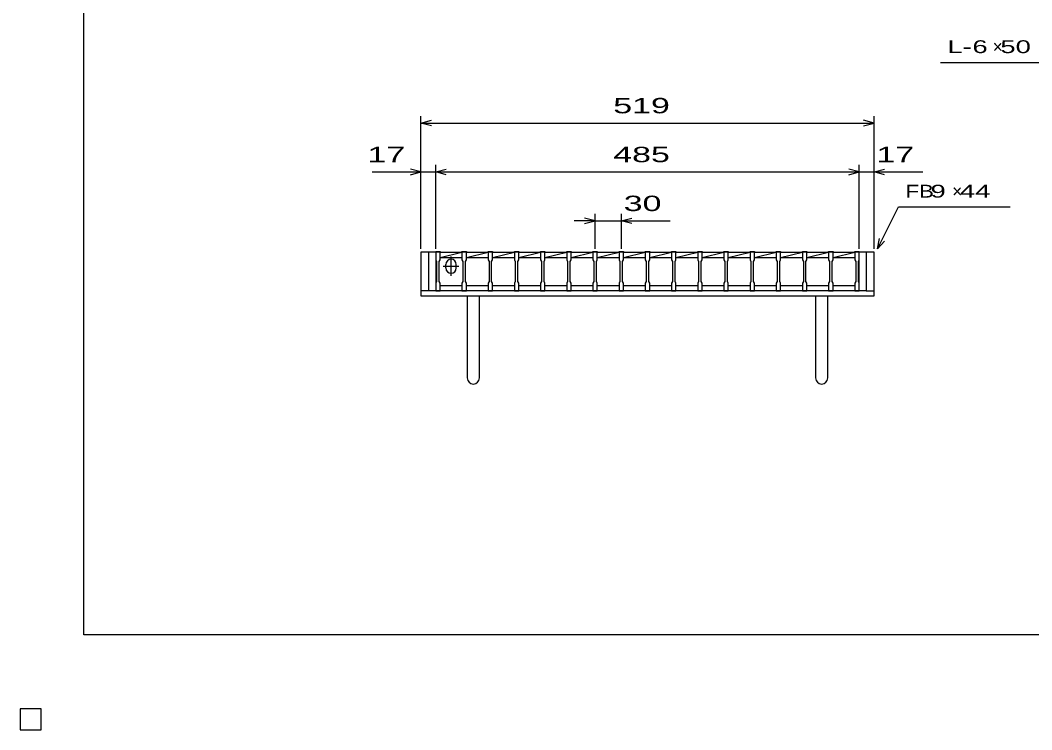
# Model space of a CAD drawing. Units: millimetres, scale not verified. Extents: x -1456 to 1385, y -1026 to 843.
# Drawn here: x -1456 to -297, y -1026 to -213 of the extents above; entities that cross this region are included whole.
import ezdxf
from ezdxf.enums import TextEntityAlignment as Align

# ---------------------------------------------------------------- set-up
doc = ezdxf.new("R2010")
doc.units = ezdxf.units.MM
doc.header["$LTSCALE"] = 8
for name, color, linetype, lineweight in [('0_2', 150, 'Continuous', 25), ('16', 3, 'Continuous', 25), ('19', 6, 'Continuous', 25), ('22', 4, 'Continuous', 25), ('24', 2, 'Continuous', 25), ('32', 4, 'Continuous', 25)]:
    doc.layers.add(name, color=color, linetype=linetype, lineweight=lineweight)
doc.styles.add('ベクトル', font='')
doc.styles.get('ベクトル').set_extended_font_data('ベクトル')

msp = doc.modelspace()

# ---------------------------------------------------------------- linework, layer by layer
at = {"layer": '0_2'}
for p, q in [((-1383.2, -917.2), (-1383.2, 842.8)), ((1384.8, -917.2), (-1383.2, -917.2)), ((-1432, -1002), (-1456, -1002)), ((-1456, -1002), (-1456, -1026)), ((-1432, -1002), (-1456, -1002)), ((-1456, -1002), (-1456, -1026)), ((-1432, -1002), (-1456, -1002)), ((-1456, -1002), (-1456, -1026)), ((-1432, -1002), (-1456, -1002)), ((-1456, -1002), (-1456, -1026)), ((-1432, -1002), (-1456, -1002)), ((-1456, -1002), (-1456, -1026)), ((-1432, -1026), (-1432, -1002)), ((-1432, -1026), (-1432, -1002)), ((-1432, -1026), (-1432, -1002)), ((-1432, -1026), (-1432, -1002)), ((-1432, -1026), (-1432, -1002)), ((-1456, -1026), (-1432, -1026)), ((-1456, -1026), (-1432, -1026)), ((-1456, -1026), (-1432, -1026)), ((-1456, -1026), (-1432, -1026)), ((-1456, -1026), (-1432, -1026))]:
    msp.add_line(p, q, dxfattribs=at)
at = {"layer": '16'}
for p, q in [((-980, -479), (-980, -478.3)), ((-980, -478.3), (-975, -478.3)), ((-980, -479), (-980, -487.5)), ((-975, -479), (-980, -479)), ((-980, -479), (-980, -517)), ((-975, -478.3), (-975, -479)), ((-975, -487.5), (-975, -479)), ((-975, -479), (-950, -479)), ((-975, -485), (-950, -479)), ((-975, -485), (-950, -485)), ((-962.5, -506), (-962.5, -484)), ((-950, -479), (-950, -478.3)), ((-950, -478.3), (-945, -478.3)), ((-950, -479), (-950, -487.5)), ((-945, -479), (-950, -479)), ((-945, -478.3), (-945, -479)), ((-945, -487.5), (-945, -479)), ((-945, -479), (-920, -479)), ((-945, -485), (-920, -479)), ((-945, -485), (-920, -485)), ((-920, -479), (-920, -478.3)), ((-920, -478.3), (-915, -478.3)), ((-920, -479), (-920, -487.5)), ((-915, -479), (-920, -479)), ((-915, -478.3), (-915, -479)), ((-915, -487.5), (-915, -479)), ((-915, -479), (-890, -479)), ((-915, -485), (-890, -479)), ((-915, -485), (-890, -485)), ((-890, -479), (-890, -478.3)), ((-890, -478.3), (-885, -478.3)), ((-890, -479), (-890, -487.5)), ((-885, -479), (-890, -479)), ((-885, -478.3), (-885, -479)), ((-885, -487.5), (-885, -479)), ((-885, -479), (-860, -479)), ((-885, -485), (-860, -479)), ((-885, -485), (-860, -485)), ((-860, -479), (-860, -478.3)), ((-860, -478.3), (-855, -478.3)), ((-860, -479), (-860, -487.5)), ((-855, -479), (-860, -479)), ((-855, -478.3), (-855, -479)), ((-855, -487.5), (-855, -479)), ((-855, -479), (-830, -479)), ((-855, -485), (-830, -479)), ((-855, -485), (-830, -485)), ((-830, -479), (-830, -478.3)), ((-830, -478.3), (-825, -478.3)), ((-830, -479), (-830, -487.5)), ((-825, -479), (-830, -479)), ((-825, -478.3), (-825, -479)), ((-825, -487.5), (-825, -479)), ((-825, -479), (-800, -479)), ((-825, -485), (-800, -479)), ((-825, -485), (-800, -485)), ((-800, -479), (-800, -478.3)), ((-800, -478.3), (-795, -478.3)), ((-800, -479), (-800, -487.5)), ((-795, -479), (-800, -479)), ((-795, -478.3), (-795, -479)), ((-795, -487.5), (-795, -479)), ((-795, -479), (-770, -479)), ((-795, -485), (-770, -479)), ((-795, -485), (-770, -485)), ((-770, -479), (-770, -478.3)), ((-770, -478.3), (-765, -478.3)), ((-770, -479), (-770, -487.5)), ((-765, -479), (-770, -479)), ((-765, -478.3), (-765, -479)), ((-765, -487.5), (-765, -479)), ((-765, -479), (-740, -479)), ((-765, -485), (-740, -479)), ((-765, -485), (-740, -485)), ((-740, -479), (-740, -478.3)), ((-740, -478.3), (-735, -478.3)), ((-740, -479), (-740, -487.5)), ((-735, -479), (-740, -479)), ((-735, -478.3), (-735, -479)), ((-735, -487.5), (-735, -479)), ((-735, -479), (-710, -479)), ((-735, -485), (-710, -479)), ((-735, -485), (-710, -485)), ((-710, -479), (-710, -478.3)), ((-710, -478.3), (-705, -478.3)), ((-710, -479), (-710, -487.5)), ((-705, -479), (-710, -479)), ((-705, -478.3), (-705, -479)), ((-705, -487.5), (-705, -479)), ((-705, -479), (-680, -479)), ((-705, -485), (-680, -479)), ((-705, -485), (-680, -485)), ((-680, -479), (-680, -478.3)), ((-680, -478.3), (-675, -478.3)), ((-680, -479), (-680, -487.5)), ((-675, -479), (-680, -479)), ((-675, -478.3), (-675, -479)), ((-675, -487.5), (-675, -479)), ((-675, -479), (-650, -479)), ((-675, -485), (-650, -479)), ((-675, -485), (-650, -485)), ((-650, -479), (-650, -478.3)), ((-650, -478.3), (-645, -478.3)), ((-650, -479), (-650, -487.5)), ((-645, -479), (-650, -479)), ((-645, -478.3), (-645, -479)), ((-645, -487.5), (-645, -479)), ((-645, -479), (-620, -479)), ((-645, -485), (-620, -479)), ((-645, -485), (-620, -485)), ((-620, -479), (-620, -478.3)), ((-620, -478.3), (-615, -478.3)), ((-620, -479), (-620, -487.5)), ((-615, -479), (-620, -479)), ((-615, -478.3), (-615, -479)), ((-615, -487.5), (-615, -479)), ((-615, -479), (-590, -479)), ((-615, -485), (-590, -479)), ((-615, -485), (-590, -485)), ((-590, -479), (-590, -478.3)), ((-590, -478.3), (-585, -478.3)), ((-590, -479), (-590, -487.5)), ((-585, -479), (-590, -479)), ((-585, -478.3), (-585, -479)), ((-585, -487.5), (-585, -479)), ((-585, -479), (-560, -479)), ((-585, -485), (-560, -479)), ((-585, -485), (-560, -485)), ((-560, -479), (-560, -478.3)), ((-560, -478.3), (-555, -478.3)), ((-560, -479), (-560, -487.5)), ((-555, -479), (-560, -479)), ((-555, -478.3), (-555, -479)), ((-555, -487.5), (-555, -479)), ((-555, -479), (-530, -479)), ((-555, -485), (-530, -479)), ((-555, -485), (-530, -485)), ((-530, -479), (-530, -478.3)), ((-530, -478.3), (-525, -478.3)), ((-530, -479), (-530, -487.5)), ((-525, -479), (-530, -479)), ((-525, -478.3), (-525, -479)), ((-525, -487.5), (-525, -479)), ((-525, -479), (-500, -479)), ((-525, -485), (-500, -479)), ((-525, -485), (-500, -485)), ((-500, -479), (-500, -478.3)), ((-500, -478.3), (-495, -478.3)), ((-500, -479), (-500, -487.5)), ((-495, -479), (-500, -479)), ((-495, -478.3), (-495, -479)), ((-495, -487.5), (-495, -479)), ((-495, -517), (-495, -479)), ((-980, -487.5), (-979, -489.5)), ((-979, -489.5), (-979, -512.5)), ((-976, -489.5), (-975, -487.5)), ((-976, -512.5), (-976, -489.5)), ((-971.5, -495), (-953.5, -495)), ((-968.5, -497), (-968.5, -493)), ((-956.5, -497), (-956.5, -493)), ((-950, -487.5), (-949, -489.5)), ((-949, -489.5), (-949, -512.5)), ((-946, -489.5), (-945, -487.5)), ((-946, -512.5), (-946, -489.5)), ((-920, -487.5), (-919, -489.5)), ((-919, -489.5), (-919, -512.5)), ((-916, -489.5), (-915, -487.5)), ((-916, -512.5), (-916, -489.5)), ((-890, -487.5), (-889, -489.5)), ((-889, -489.5), (-889, -512.5)), ((-886, -489.5), (-885, -487.5)), ((-886, -512.5), (-886, -489.5)), ((-860, -487.5), (-859, -489.5)), ((-859, -489.5), (-859, -512.5)), ((-856, -489.5), (-855, -487.5)), ((-856, -512.5), (-856, -489.5)), ((-830, -487.5), (-829, -489.5)), ((-829, -489.5), (-829, -512.5)), ((-826, -489.5), (-825, -487.5)), ((-826, -512.5), (-826, -489.5)), ((-800, -487.5), (-799, -489.5)), ((-799, -489.5), (-799, -512.5)), ((-796, -489.5), (-795, -487.5)), ((-796, -512.5), (-796, -489.5)), ((-770, -487.5), (-769, -489.5)), ((-769, -489.5), (-769, -512.5)), ((-766, -489.5), (-765, -487.5)), ((-766, -512.5), (-766, -489.5)), ((-740, -487.5), (-739, -489.5)), ((-739, -489.5), (-739, -512.5)), ((-736, -489.5), (-735, -487.5)), ((-736, -512.5), (-736, -489.5)), ((-710, -487.5), (-709, -489.5)), ((-709, -489.5), (-709, -512.5)), ((-706, -489.5), (-705, -487.5)), ((-706, -512.5), (-706, -489.5)), ((-680, -487.5), (-679, -489.5)), ((-679, -489.5), (-679, -512.5)), ((-676, -489.5), (-675, -487.5)), ((-676, -512.5), (-676, -489.5)), ((-650, -487.5), (-649, -489.5)), ((-649, -489.5), (-649, -512.5)), ((-646, -489.5), (-645, -487.5)), ((-646, -512.5), (-646, -489.5)), ((-620, -487.5), (-619, -489.5)), ((-619, -489.5), (-619, -512.5)), ((-616, -489.5), (-615, -487.5)), ((-616, -512.5), (-616, -489.5)), ((-590, -487.5), (-589, -489.5)), ((-589, -489.5), (-589, -512.5)), ((-586, -489.5), (-585, -487.5)), ((-586, -512.5), (-586, -489.5)), ((-560, -487.5), (-559, -489.5)), ((-559, -489.5), (-559, -512.5)), ((-556, -489.5), (-555, -487.5)), ((-556, -512.5), (-556, -489.5)), ((-530, -487.5), (-529, -489.5)), ((-529, -489.5), (-529, -512.5)), ((-526, -489.5), (-525, -487.5)), ((-526, -512.5), (-526, -489.5)), ((-500, -487.5), (-499, -489.5)), ((-499, -489.5), (-499, -512.5)), ((-496, -489.5), (-495, -487.5)), ((-496, -512.5), (-496, -489.5)), ((-979, -512.5), (-980, -514.5)), ((-980, -514.5), (-980, -523)), ((-975, -514.5), (-976, -512.5)), ((-975, -523), (-975, -514.5)), ((-975, -517), (-950, -517)), ((-949, -512.5), (-950, -514.5)), ((-950, -514.5), (-950, -523)), ((-945, -514.5), (-946, -512.5)), ((-945, -523), (-945, -514.5)), ((-945, -517), (-920, -517)), ((-919, -512.5), (-920, -514.5)), ((-920, -514.5), (-920, -523)), ((-915, -514.5), (-916, -512.5)), ((-915, -523), (-915, -514.5)), ((-915, -517), (-890, -517)), ((-889, -512.5), (-890, -514.5)), ((-890, -514.5), (-890, -523)), ((-885, -514.5), (-886, -512.5)), ((-885, -523), (-885, -514.5)), ((-885, -517), (-860, -517)), ((-859, -512.5), (-860, -514.5)), ((-860, -514.5), (-860, -523)), ((-855, -514.5), (-856, -512.5)), ((-855, -523), (-855, -514.5)), ((-855, -517), (-830, -517)), ((-829, -512.5), (-830, -514.5)), ((-830, -514.5), (-830, -523)), ((-825, -514.5), (-826, -512.5)), ((-825, -523), (-825, -514.5)), ((-825, -517), (-800, -517)), ((-799, -512.5), (-800, -514.5)), ((-800, -514.5), (-800, -523)), ((-795, -514.5), (-796, -512.5)), ((-795, -523), (-795, -514.5)), ((-795, -517), (-770, -517)), ((-769, -512.5), (-770, -514.5)), ((-770, -514.5), (-770, -523)), ((-765, -514.5), (-766, -512.5)), ((-765, -523), (-765, -514.5)), ((-765, -517), (-740, -517)), ((-739, -512.5), (-740, -514.5)), ((-740, -514.5), (-740, -523)), ((-735, -514.5), (-736, -512.5)), ((-735, -523), (-735, -514.5)), ((-735, -517), (-710, -517)), ((-709, -512.5), (-710, -514.5)), ((-710, -514.5), (-710, -523)), ((-705, -514.5), (-706, -512.5)), ((-705, -523), (-705, -514.5)), ((-705, -517), (-680, -517)), ((-679, -512.5), (-680, -514.5)), ((-680, -514.5), (-680, -523)), ((-675, -514.5), (-676, -512.5)), ((-675, -523), (-675, -514.5)), ((-675, -517), (-650, -517)), ((-649, -512.5), (-650, -514.5)), ((-650, -514.5), (-650, -523)), ((-645, -514.5), (-646, -512.5)), ((-645, -523), (-645, -514.5)), ((-645, -517), (-620, -517)), ((-619, -512.5), (-620, -514.5)), ((-620, -514.5), (-620, -523)), ((-615, -514.5), (-616, -512.5)), ((-615, -523), (-615, -514.5)), ((-615, -517), (-590, -517)), ((-589, -512.5), (-590, -514.5)), ((-590, -514.5), (-590, -523)), ((-585, -514.5), (-586, -512.5)), ((-585, -523), (-585, -514.5)), ((-585, -517), (-560, -517)), ((-559, -512.5), (-560, -514.5)), ((-560, -514.5), (-560, -523)), ((-555, -514.5), (-556, -512.5)), ((-555, -523), (-555, -514.5)), ((-555, -517), (-530, -517)), ((-529, -512.5), (-530, -514.5)), ((-530, -514.5), (-530, -523)), ((-525, -514.5), (-526, -512.5)), ((-525, -523), (-525, -514.5)), ((-525, -517), (-500, -517)), ((-499, -512.5), (-500, -514.5)), ((-500, -514.5), (-500, -523)), ((-495, -514.5), (-496, -512.5)), ((-495, -523), (-495, -514.5)), ((-980, -523), (-975, -523)), ((-950, -523), (-945, -523)), ((-920, -523), (-915, -523)), ((-890, -523), (-885, -523)), ((-860, -523), (-855, -523)), ((-830, -523), (-825, -523)), ((-800, -523), (-795, -523)), ((-770, -523), (-765, -523)), ((-740, -523), (-735, -523)), ((-710, -523), (-705, -523)), ((-680, -523), (-675, -523)), ((-650, -523), (-645, -523)), ((-620, -523), (-615, -523)), ((-590, -523), (-585, -523)), ((-560, -523), (-555, -523)), ((-530, -523), (-525, -523)), ((-500, -523), (-495, -523)), ((-1432, -1002), (-1456, -1002)), ((-1456, -1002), (-1456, -1026)), ((-1432, -1002), (-1456, -1002)), ((-1456, -1002), (-1456, -1026)), ((-1432, -1002), (-1456, -1002)), ((-1456, -1002), (-1456, -1026)), ((-1432, -1002), (-1456, -1002)), ((-1456, -1002), (-1456, -1026)), ((-1432, -1002), (-1456, -1002)), ((-1456, -1002), (-1456, -1026)), ((-1432, -1026), (-1432, -1002)), ((-1432, -1026), (-1432, -1002)), ((-1432, -1026), (-1432, -1002)), ((-1432, -1026), (-1432, -1002)), ((-1432, -1026), (-1432, -1002)), ((-1456, -1026), (-1432, -1026)), ((-1456, -1026), (-1432, -1026)), ((-1456, -1026), (-1432, -1026)), ((-1456, -1026), (-1432, -1026)), ((-1456, -1026), (-1432, -1026))]:
    msp.add_line(p, q, dxfattribs=at)
for centre, start, end in [((-962.5, -493), 0, 180), ((-962.5, -497), 180, 0)]:
    msp.add_arc(centre, 6, start, end, dxfattribs=at)
at = {"layer": '19'}
for p, q in [((-980, -479), (-997, -479)), ((-997, -479), (-997, -529)), ((-988, -523), (-988, -479)), ((-478, -479), (-495, -479)), ((-487, -479), (-487, -523)), ((-478, -529), (-478, -479)), ((-988, -523), (-997, -523)), ((-997, -529), (-478, -529)), ((-487, -523), (-988, -523)), ((-944, -529), (-944, -623)), ((-930, -623), (-930, -529)), ((-545, -529), (-545, -623)), ((-531, -623), (-531, -529)), ((-487, -523), (-478, -523))]:
    msp.add_line(p, q, dxfattribs=at)
for centre in [(-937, -623), (-538, -623)]:
    msp.add_arc(centre, 7, 180, 0, dxfattribs=at)
at = {"layer": '22'}
for p, q in [((-402, -261.5), (-242, -261.5)), ((-997, -475), (-997, -323)), ((-478, -475), (-478, -323)), ((-997, -331), (-985, -327.8)), ((-985, -334.2), (-997, -331)), ((-997, -331), (-478, -331)), ((-478, -331), (-490, -327.8)), ((-490, -334.2), (-478, -331)), ((-997, -475), (-997, -379)), ((-980, -475), (-980, -379)), ((-495, -475), (-495, -379)), ((-478, -475), (-478, -379)), ((-1053, -387), (-997, -387)), ((-997, -387), (-1009, -383.8)), ((-1009, -390.2), (-997, -387)), ((-997, -387), (-980, -387)), ((-980, -387), (-968, -383.8)), ((-968, -390.2), (-980, -387)), ((-980, -387), (-495, -387)), ((-495, -387), (-507, -383.8)), ((-507, -390.2), (-495, -387)), ((-495, -387), (-478, -387)), ((-478, -387), (-466, -383.8)), ((-466, -390.2), (-478, -387)), ((-478, -387), (-422, -387)), ((-474, -475), (-450, -427)), ((-450, -427), (-322, -427)), ((-797.5, -443), (-809.5, -439.8)), ((-797.5, -475), (-797.5, -435)), ((-767.5, -435), (-767.5, -475)), ((-767.5, -443), (-755.5, -439.8)), ((-797.5, -443), (-821.5, -443)), ((-809.5, -446.2), (-797.5, -443)), ((-797.5, -443), (-767.5, -443)), ((-755.5, -446.2), (-767.5, -443)), ((-767.5, -443), (-711.5, -443)), ((-474, -475), (-471.6, -463.32)), ((-474, -475), (-466, -466.2))]:
    msp.add_line(p, q, dxfattribs=at)
at = {"layer": '22', "color": 2}
for p, q in [((-1432, -1002), (-1456, -1002)), ((-1456, -1002), (-1456, -1026)), ((-1432, -1002), (-1456, -1002)), ((-1456, -1002), (-1456, -1026)), ((-1432, -1002), (-1456, -1002)), ((-1456, -1002), (-1456, -1026)), ((-1432, -1026), (-1432, -1002)), ((-1432, -1026), (-1432, -1002)), ((-1432, -1026), (-1432, -1002)), ((-1456, -1026), (-1432, -1026)), ((-1456, -1026), (-1432, -1026)), ((-1456, -1026), (-1432, -1026))]:
    msp.add_line(p, q, dxfattribs=at)
at = {"layer": '24', "color": 4}
for p, q in [((-1432, -1002), (-1456, -1002)), ((-1456, -1002), (-1456, -1026)), ((-1432, -1002), (-1456, -1002)), ((-1456, -1002), (-1456, -1026)), ((-1432, -1002), (-1456, -1002)), ((-1456, -1002), (-1456, -1026)), ((-1432, -1026), (-1432, -1002)), ((-1432, -1026), (-1432, -1002)), ((-1432, -1026), (-1432, -1002)), ((-1456, -1026), (-1432, -1026)), ((-1456, -1026), (-1432, -1026)), ((-1456, -1026), (-1432, -1026))]:
    msp.add_line(p, q, dxfattribs=at)
at = {"layer": '32'}
for p, q in [((-1432, -1002), (-1456, -1002)), ((-1456, -1002), (-1456, -1026)), ((-1432, -1002), (-1456, -1002)), ((-1456, -1002), (-1456, -1026)), ((-1432, -1002), (-1456, -1002)), ((-1456, -1002), (-1456, -1026)), ((-1432, -1002), (-1456, -1002)), ((-1456, -1002), (-1456, -1026)), ((-1432, -1002), (-1456, -1002)), ((-1456, -1002), (-1456, -1026)), ((-1432, -1026), (-1432, -1002)), ((-1432, -1026), (-1432, -1002)), ((-1432, -1026), (-1432, -1002)), ((-1432, -1026), (-1432, -1002)), ((-1432, -1026), (-1432, -1002)), ((-1456, -1026), (-1432, -1026)), ((-1456, -1026), (-1432, -1026)), ((-1456, -1026), (-1432, -1026)), ((-1456, -1026), (-1432, -1026)), ((-1456, -1026), (-1432, -1026))]:
    msp.add_line(p, q, dxfattribs=at)

# ---------------------------------------------------------------- texts
at = {"layer": '22', "color": 2, "style": 'ベクトル'}
for s, height, width, p in [('L-', 14.66, 1.6, (-394, -243.5)), (' 6 ', 14.66, 1.6, (-374, -243.5)), (' 50 ', 14.66, 1.6, (-342, -243.5)), (' 519 ', 17.6, 1.65, (-787.5, -311)), (' 17 ', 17.6, 1.65, (-1069, -367)), (' 485 ', 17.6, 1.65, (-787.5, -367)), (' 17 ', 17.6, 1.65, (-486, -367)), ('FB', 14.66, 1.3, (-442, -409)), (' 9 ', 14.66, 1.6, (-422, -409)), (' 44 ', 14.66, 1.6, (-388.4, -409)), (' 30 ', 17.6, 1.65, (-775.5, -423))]:
    msp.add_text(s, height=height, dxfattribs=dict(at, width=width)).set_placement(p, align=Align.MIDDLE_LEFT)
for p in [(-342, -243.5), (-388.4, -409)]:
    msp.add_text('×', height=14.66, dxfattribs=at).set_placement(p, align=Align.MIDDLE_LEFT)

doc.saveas('drawing.dxf')
